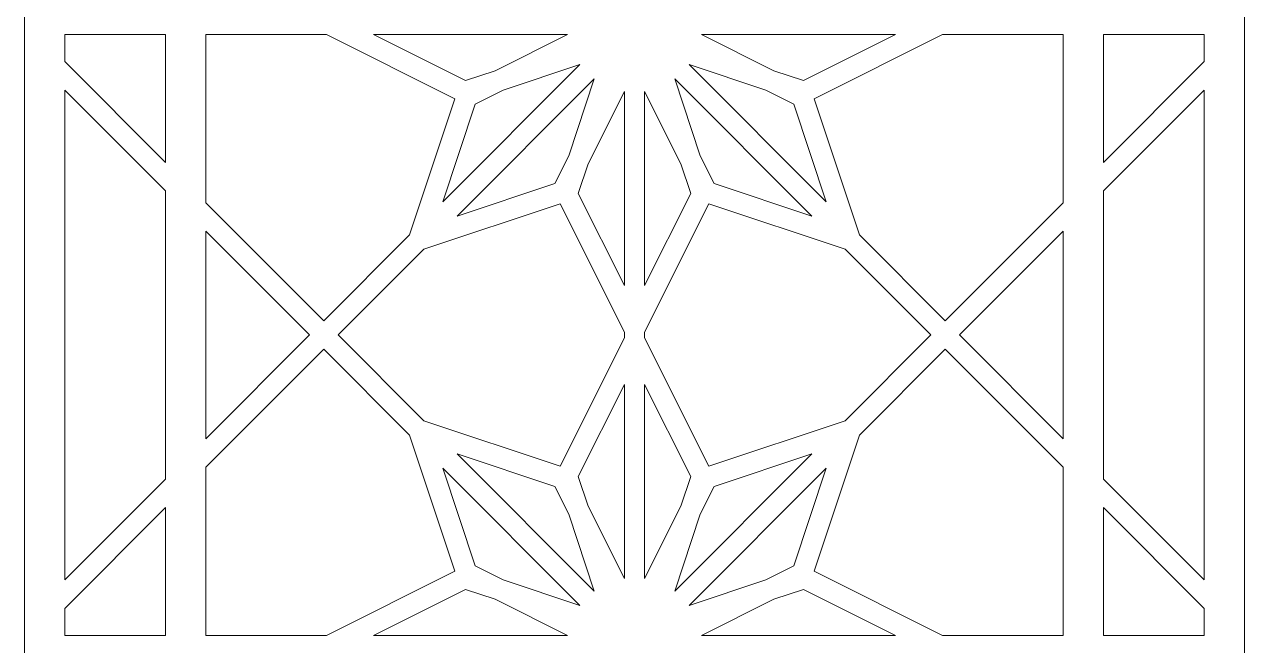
# Model space of a CAD drawing. Header units: centimetres. Extents: x -8.6 to 3.3, y -13.2 to 13.3.
# Drawn here: x -8.58 to -3.42, y -9.12 to -6.49 of the extents above; entities that cross this region are included whole.
import ezdxf

# ---------------------------------------------------------------- set-up
doc = ezdxf.new("R2010")
doc.units = ezdxf.units.CM
doc.header["$MEASUREMENT"] = 0
doc.layers.add('layer 1', color=7, linetype='Continuous')

msp = doc.modelspace()

# ---------------------------------------------------------------- linework, layer by layer
at = {"layer": 'layer 1', "color": 177, "lineweight": 9}
for points, knots in [([(-4.01946, -13.19703), (-4.01946, -13.19703), (-4.18977, -13.19703), (-4.18977, -13.19703), (-4.18977, -13.19703), (-4.18977, -13.19703), (-4.48043, -13.19703), (-4.48043, -13.19703), (-4.48043, -13.19703), (-4.48043, -13.19703), (-4.60083, -13.19703), (-4.60083, -13.19703), (-4.60083, -13.19703), (-4.60083, -13.19703), (-4.73068, -13.19703), (-4.73068, -13.19703), (-4.73068, -13.19703), (-4.73068, -13.19703), (-4.8511, -13.19703), (-4.8511, -13.19703), (-4.8511, -13.19703), (-4.8511, -13.19703), (-5.95709, -13.19703), (-5.95709, -13.19703), (-5.95709, -13.19703), (-5.95709, -13.19703), (-6.04223, -13.19703), (-6.04223, -13.19703), (-6.04223, -13.19703), (-6.04223, -13.19703), (-7.14824, -13.19703), (-7.14824, -13.19703), (-7.14824, -13.19703), (-7.14824, -13.19703), (-7.26865, -13.19703), (-7.26865, -13.19703), (-7.26865, -13.19703), (-7.26865, -13.19703), (-7.39849, -13.19703), (-7.39849, -13.19703), (-7.39849, -13.19703), (-7.39849, -13.19703), (-7.51891, -13.19703), (-7.51891, -13.19703), (-7.51891, -13.19703), (-7.51891, -13.19703), (-7.80957, -13.19703), (-7.80957, -13.19703), (-7.80957, -13.19703), (-7.80957, -13.19703), (-7.97986, -13.19703), (-7.97986, -13.19703), (-7.97986, -13.19703), (-7.97986, -13.19703), (-8.57542, -13.19703), (-8.57542, -13.19703), (-8.57542, -13.19703), (-8.57542, -13.19703), (-8.57542, -11.89027), (-8.57542, -11.89027), (-8.57542, -11.89027), (-8.57542, -11.89027), (-8.57542, -11.78057), (-8.57542, -11.78057), (-8.57542, -11.78057), (-8.57542, -11.78057), (-8.57542, -11.76985), (-8.57542, -11.76985), (-8.57542, -11.76985), (-8.57542, -11.76985), (-8.57542, -11.7511), (-8.57542, -11.7511), (-8.57542, -11.7511), (-8.57542, -11.7511), (-8.57542, -11.69543), (-8.57542, -11.69543), (-8.57542, -11.69543), (-8.57542, -11.69543), (-8.57542, -11.63069), (-8.57542, -11.63069), (-8.57542, -11.63069), (-8.57542, -11.63069), (-8.57542, -9.22246), (-8.57542, -9.22246), (-8.57542, -9.22246), (-8.57542, -9.22246), (-8.57542, -9.15771), (-8.57542, -9.15771), (-8.57542, -9.15771), (-8.57542, -9.15771), (-8.57542, -9.12823), (-8.57542, -9.12823), (-8.57542, -9.12823), (-8.57542, -9.12823), (-8.57542, -9.10204), (-8.57542, -9.10204), (-8.57542, -9.10204), (-8.57542, -9.10204), (-8.57542, -9.07256), (-8.57542, -9.07256), (-8.57542, -9.07256), (-8.57542, -9.07256), (-8.57542, -9.0078), (-8.57542, -9.0078), (-8.57542, -9.0078), (-8.57542, -9.0078), (-8.57542, -6.59958), (-8.57542, -6.59958), (-8.57542, -6.59958), (-8.57542, -6.59958), (-8.57542, -6.53482), (-8.57542, -6.53482), (-8.57542, -6.53482), (-8.57542, -6.53482), (-8.57542, -6.50535), (-8.57542, -6.50535), (-8.57542, -6.50535), (-8.57542, -6.50535), (-8.57542, -6.47915), (-8.57542, -6.47915), (-8.57542, -6.47915), (-8.57542, -6.47915), (-8.57542, -6.44968), (-8.57542, -6.44968), (-8.57542, -6.44968), (-8.57542, -6.44968), (-8.57542, -6.38494), (-8.57542, -6.38494), (-8.57542, -6.38494), (-8.57542, -6.38494), (-8.57542, -3.97671), (-8.57542, -3.97671), (-8.57542, -3.97671), (-8.57542, -3.97671), (-8.57542, -3.91195), (-8.57542, -3.91195), (-8.57542, -3.91195), (-8.57542, -3.91195), (-8.57542, -3.88248), (-8.57542, -3.88248), (-8.57542, -3.88248), (-8.57542, -3.88248), (-8.57542, -3.85629), (-8.57542, -3.85629), (-8.57542, -3.85629), (-8.57542, -3.85629), (-8.57542, -3.82681), (-8.57542, -3.82681), (-8.57542, -3.82681), (-8.57542, -3.82681), (-8.57542, -3.76205), (-8.57542, -3.76205), (-8.57542, -3.76205), (-8.57542, -3.76205), (-8.57542, -1.35383), (-8.57542, -1.35383), (-8.57542, -1.35383), (-8.57542, -1.35383), (-8.57542, -1.28907), (-8.57542, -1.28907), (-8.57542, -1.28907), (-8.57542, -1.28907), (-8.57542, -1.25959), (-8.57542, -1.25959), (-8.57542, -1.25959), (-8.57542, -1.25959), (-8.57542, -1.23342), (-8.57542, -1.23342), (-8.57542, -1.23342), (-8.57542, -1.23342), (-8.57542, -1.20393), (-8.57542, -1.20393), (-8.57542, -1.20393), (-8.57542, -1.20393), (-8.57542, -1.13919), (-8.57542, -1.13919), (-8.57542, -1.13919), (-8.57542, -1.13919), (-8.57542, 1.26904), (-8.57542, 1.26904), (-8.57542, 1.26904), (-8.57542, 1.26904), (-8.57542, 1.3338), (-8.57542, 1.3338), (-8.57542, 1.3338), (-8.57542, 1.3338), (-8.57542, 1.36327), (-8.57542, 1.36327), (-8.57542, 1.36327), (-8.57542, 1.36327), (-8.57542, 1.38947), (-8.57542, 1.38947), (-8.57542, 1.38947), (-8.57542, 1.38947), (-8.57542, 1.41894), (-8.57542, 1.41894), (-8.57542, 1.41894), (-8.57542, 1.41894), (-8.57542, 1.4837), (-8.57542, 1.4837), (-8.57542, 1.4837), (-8.57542, 1.4837), (-8.57542, 3.89192), (-8.57542, 3.89192), (-8.57542, 3.89192), (-8.57542, 3.89192), (-8.57542, 3.95668), (-8.57542, 3.95668), (-8.57542, 3.95668), (-8.57542, 3.95668), (-8.57542, 3.98616), (-8.57542, 3.98616), (-8.57542, 3.98616), (-8.57542, 3.98616), (-8.57542, 4.01233), (-8.57542, 4.01233), (-8.57542, 4.01233), (-8.57542, 4.01233), (-8.57542, 4.04183), (-8.57542, 4.04183), (-8.57542, 4.04183), (-8.57542, 4.04183), (-8.57542, 4.10656), (-8.57542, 4.10656), (-8.57542, 4.10656), (-8.57542, 4.10656), (-8.57542, 6.51479), (-8.57542, 6.51479), (-8.57542, 6.51479), (-8.57542, 6.51479), (-8.57542, 6.57955), (-8.57542, 6.57955), (-8.57542, 6.57955), (-8.57542, 6.57955), (-8.57542, 6.60902), (-8.57542, 6.60902), (-8.57542, 6.60902), (-8.57542, 6.60902), (-8.57542, 6.63522), (-8.57542, 6.63522), (-8.57542, 6.63522), (-8.57542, 6.63522), (-8.57542, 6.66469), (-8.57542, 6.66469), (-8.57542, 6.66469), (-8.57542, 6.66469), (-8.57542, 6.72945), (-8.57542, 6.72945), (-8.57542, 6.72945), (-8.57542, 6.72945), (-8.57542, 9.13768), (-8.57542, 9.13768), (-8.57542, 9.13768), (-8.57542, 9.13768), (-8.57542, 9.20243), (-8.57542, 9.20243), (-8.57542, 9.20243), (-8.57542, 9.20243), (-8.57542, 9.23191), (-8.57542, 9.23191), (-8.57542, 9.23191), (-8.57542, 9.23191), (-8.57542, 9.25808), (-8.57542, 9.25808), (-8.57542, 9.25808), (-8.57542, 9.25808), (-8.57542, 9.28758), (-8.57542, 9.28758), (-8.57542, 9.28758), (-8.57542, 9.28758), (-8.57542, 9.35231), (-8.57542, 9.35231), (-8.57542, 9.35231), (-8.57542, 9.35231), (-8.57542, 11.76054), (-8.57542, 11.76054), (-8.57542, 11.76054), (-8.57542, 11.76054), (-8.57542, 11.8253), (-8.57542, 11.8253), (-8.57542, 11.8253), (-8.57542, 11.8253), (-8.57542, 11.85229), (-8.57542, 11.85229), (-8.57542, 11.85229), (-8.57542, 11.85229), (-8.57542, 11.88097), (-8.57542, 11.88097), (-8.57542, 11.88097), (-8.57542, 11.88097), (-8.57542, 11.91044), (-8.57542, 11.91044), (-8.57542, 11.91044), (-8.57542, 11.91044), (-8.57542, 11.97271), (-8.57542, 11.97271), (-8.57542, 11.97271), (-8.57542, 11.97271), (-8.57542, 13.3269), (-8.57542, 13.3269), (-8.57542, 13.3269), (-8.57542, 13.3269), (-7.97986, 13.3269), (-7.97986, 13.3269), (-7.97986, 13.3269), (-7.97986, 13.3269), (-7.80957, 13.3269), (-7.80957, 13.3269), (-7.80957, 13.3269), (-7.80957, 13.3269), (-7.51891, 13.3269), (-7.51891, 13.3269), (-7.51891, 13.3269), (-7.51891, 13.3269), (-7.39849, 13.3269), (-7.39849, 13.3269), (-7.39849, 13.3269), (-7.39849, 13.3269), (-7.22123, 13.3269), (-7.22123, 13.3269), (-7.22123, 13.3269), (-7.22123, 13.3269), (-7.10081, 13.3269), (-7.10081, 13.3269), (-7.10081, 13.3269), (-7.10081, 13.3269), (-6.04223, 13.3269), (-6.04223, 13.3269), (-6.04223, 13.3269), (-6.04223, 13.3269), (-5.95709, 13.3269), (-5.95709, 13.3269), (-5.95709, 13.3269), (-5.95709, 13.3269), (-4.89851, 13.3269), (-4.89851, 13.3269), (-4.89851, 13.3269), (-4.89851, 13.3269), (-4.7781, 13.3269), (-4.7781, 13.3269), (-4.7781, 13.3269), (-4.7781, 13.3269), (-4.60083, 13.3269), (-4.60083, 13.3269), (-4.60083, 13.3269), (-4.60083, 13.3269), (-4.48043, 13.3269), (-4.48043, 13.3269), (-4.48043, 13.3269), (-4.48043, 13.3269), (-4.18977, 13.3269), (-4.18977, 13.3269), (-4.18977, 13.3269), (-4.18977, 13.3269), (-4.01946, 13.3269), (-4.01946, 13.3269), (-4.01946, 13.3269), (-4.01946, 13.3269), (-3.4239, 13.3269), (-3.4239, 13.3269), (-3.4239, 13.3269), (-3.4239, 13.3269), (-3.4239, 11.97271), (-3.4239, 11.97271), (-3.4239, 11.97271), (-3.4239, 11.97271), (-3.4239, 11.91044), (-3.4239, 11.91044), (-3.4239, 11.91044), (-3.4239, 11.91044), (-3.4239, 11.88097), (-3.4239, 11.88097), (-3.4239, 11.88097), (-3.4239, 11.88097), (-3.4239, 11.85229), (-3.4239, 11.85229), (-3.4239, 11.85229), (-3.4239, 11.85229), (-3.4239, 11.8253), (-3.4239, 11.8253), (-3.4239, 11.8253), (-3.4239, 11.8253), (-3.4239, 11.76054), (-3.4239, 11.76054), (-3.4239, 11.76054), (-3.4239, 11.76054), (-3.4239, 9.35231), (-3.4239, 9.35231), (-3.4239, 9.35231), (-3.4239, 9.35231), (-3.4239, 9.28758), (-3.4239, 9.28758), (-3.4239, 9.28758), (-3.4239, 9.28758), (-3.4239, 9.25808), (-3.4239, 9.25808), (-3.4239, 9.25808), (-3.4239, 9.25808), (-3.4239, 9.23189), (-3.4239, 9.23189), (-3.4239, 9.23189), (-3.4239, 9.23189), (-3.4239, 9.20243), (-3.4239, 9.20243), (-3.4239, 9.20243), (-3.4239, 9.20243), (-3.4239, 9.13768), (-3.4239, 9.13768), (-3.4239, 9.13768), (-3.4239, 9.13768), (-3.4239, 6.72945), (-3.4239, 6.72945), (-3.4239, 6.72945), (-3.4239, 6.72945), (-3.4239, 6.66469), (-3.4239, 6.66469), (-3.4239, 6.66469), (-3.4239, 6.66469), (-3.4239, 6.63522), (-3.4239, 6.63522), (-3.4239, 6.63522), (-3.4239, 6.63522), (-3.4239, 6.60902), (-3.4239, 6.60902), (-3.4239, 6.60902), (-3.4239, 6.60902), (-3.4239, 6.57955), (-3.4239, 6.57955), (-3.4239, 6.57955), (-3.4239, 6.57955), (-3.4239, 6.51479), (-3.4239, 6.51479), (-3.4239, 6.51479), (-3.4239, 6.51479), (-3.4239, 4.10656), (-3.4239, 4.10656), (-3.4239, 4.10656), (-3.4239, 4.10656), (-3.4239, 4.04183), (-3.4239, 4.04183), (-3.4239, 4.04183), (-3.4239, 4.04183), (-3.4239, 4.01233), (-3.4239, 4.01233), (-3.4239, 4.01233), (-3.4239, 4.01233), (-3.4239, 3.98616), (-3.4239, 3.98616), (-3.4239, 3.98616), (-3.4239, 3.98616), (-3.4239, 3.95668), (-3.4239, 3.95668), (-3.4239, 3.95668), (-3.4239, 3.95668), (-3.4239, 3.89192), (-3.4239, 3.89192), (-3.4239, 3.89192), (-3.4239, 3.89192), (-3.4239, 1.4837), (-3.4239, 1.4837), (-3.4239, 1.4837), (-3.4239, 1.4837), (-3.4239, 1.41894), (-3.4239, 1.41894), (-3.4239, 1.41894), (-3.4239, 1.41894), (-3.4239, 1.38947), (-3.4239, 1.38947), (-3.4239, 1.38947), (-3.4239, 1.38947), (-3.4239, 1.36327), (-3.4239, 1.36327), (-3.4239, 1.36327), (-3.4239, 1.36327), (-3.4239, 1.3338), (-3.4239, 1.3338), (-3.4239, 1.3338), (-3.4239, 1.3338), (-3.4239, 1.26904), (-3.4239, 1.26904), (-3.4239, 1.26904), (-3.4239, 1.26904), (-3.4239, -1.13917), (-3.4239, -1.13917), (-3.4239, -1.13917), (-3.4239, -1.13917), (-3.4239, -1.20393), (-3.4239, -1.20393), (-3.4239, -1.20393), (-3.4239, -1.20393), (-3.4239, -1.23342), (-3.4239, -1.23342), (-3.4239, -1.23342), (-3.4239, -1.23342), (-3.4239, -1.25959), (-3.4239, -1.25959), (-3.4239, -1.25959), (-3.4239, -1.25959), (-3.4239, -1.28907), (-3.4239, -1.28907), (-3.4239, -1.28907), (-3.4239, -1.28907), (-3.4239, -1.35383), (-3.4239, -1.35383), (-3.4239, -1.35383), (-3.4239, -1.35383), (-3.4239, -3.76205), (-3.4239, -3.76205), (-3.4239, -3.76205), (-3.4239, -3.76205), (-3.4239, -3.82681), (-3.4239, -3.82681), (-3.4239, -3.82681), (-3.4239, -3.82681), (-3.4239, -3.85629), (-3.4239, -3.85629), (-3.4239, -3.85629), (-3.4239, -3.85629), (-3.4239, -3.88248), (-3.4239, -3.88248), (-3.4239, -3.88248), (-3.4239, -3.88248), (-3.4239, -3.91195), (-3.4239, -3.91195), (-3.4239, -3.91195), (-3.4239, -3.91195), (-3.4239, -3.97671), (-3.4239, -3.97671), (-3.4239, -3.97671), (-3.4239, -3.97671), (-3.4239, -6.38492), (-3.4239, -6.38492), (-3.4239, -6.38492), (-3.4239, -6.38492), (-3.4239, -6.44968), (-3.4239, -6.44968), (-3.4239, -6.44968), (-3.4239, -6.44968), (-3.4239, -6.47917), (-3.4239, -6.47917), (-3.4239, -6.47917), (-3.4239, -6.47917), (-3.4239, -6.50535), (-3.4239, -6.50535), (-3.4239, -6.50535), (-3.4239, -6.50535), (-3.4239, -6.53482), (-3.4239, -6.53482), (-3.4239, -6.53482), (-3.4239, -6.53482), (-3.4239, -6.59958), (-3.4239, -6.59958), (-3.4239, -6.59958), (-3.4239, -6.59958), (-3.4239, -9.0078), (-3.4239, -9.0078), (-3.4239, -9.0078), (-3.4239, -9.0078), (-3.4239, -9.07256), (-3.4239, -9.07256), (-3.4239, -9.07256), (-3.4239, -9.07256), (-3.4239, -9.10204), (-3.4239, -9.10204), (-3.4239, -9.10204), (-3.4239, -9.10204), (-3.4239, -9.12823), (-3.4239, -9.12823), (-3.4239, -9.12823), (-3.4239, -9.12823), (-3.4239, -9.15771), (-3.4239, -9.15771), (-3.4239, -9.15771), (-3.4239, -9.15771), (-3.4239, -9.22246), (-3.4239, -9.22246), (-3.4239, -9.22246), (-3.4239, -9.22246), (-3.4239, -11.63067), (-3.4239, -11.63067), (-3.4239, -11.63067), (-3.4239, -11.63067), (-3.4239, -11.69543), (-3.4239, -11.69543), (-3.4239, -11.69543), (-3.4239, -11.69543), (-3.4239, -11.7511), (-3.4239, -11.7511), (-3.4239, -11.7511), (-3.4239, -11.7511), (-3.4239, -11.76985), (-3.4239, -11.76985), (-3.4239, -11.76985), (-3.4239, -11.76985), (-3.4239, -11.78057), (-3.4239, -11.78057), (-3.4239, -11.78057), (-3.4239, -11.78057), (-3.4239, -11.89025), (-3.4239, -11.89025), (-3.4239, -11.89025), (-3.4239, -11.89025), (-3.4239, -13.19703), (-3.4239, -13.19703), (-3.4239, -13.19703), (-3.4239, -13.19703), (-4.01946, -13.19703), (-4.01946, -13.19703)], [0, 0, 0, 0, 0.0065359, 0.0065359, 0.0065359, 0.0065359, 0.0130719, 0.0130719, 0.0130719, 0.0130719, 0.0196078, 0.0196078, 0.0196078, 0.0196078, 0.0261438, 0.0261438, 0.0261438, 0.0261438, 0.0326797, 0.0326797, 0.0326797, 0.0326797, 0.0392157, 0.0392157, 0.0392157, 0.0392157, 0.0457516, 0.0457516, 0.0457516, 0.0457516, 0.0522876, 0.0522876, 0.0522876, 0.0522876, 0.0588235, 0.0588235, 0.0588235, 0.0588235, 0.0653595, 0.0653595, 0.0653595, 0.0653595, 0.0718954, 0.0718954, 0.0718954, 0.0718954, 0.0784314, 0.0784314, 0.0784314, 0.0784314, 0.0849673, 0.0849673, 0.0849673, 0.0849673, 0.0915033, 0.0915033, 0.0915033, 0.0915033, 0.0980392, 0.0980392, 0.0980392, 0.0980392, 0.1045752, 0.1045752, 0.1045752, 0.1045752, 0.1111111, 0.1111111, 0.1111111, 0.1111111, 0.1176471, 0.1176471, 0.1176471, 0.1176471, 0.124183, 0.124183, 0.124183, 0.124183, 0.130719, 0.130719, 0.130719, 0.130719, 0.1372549, 0.1372549, 0.1372549, 0.1372549, 0.1437908, 0.1437908, 0.1437908, 0.1437908, 0.1503268, 0.1503268, 0.1503268, 0.1503268, 0.1568627, 0.1568627, 0.1568627, 0.1568627, 0.1633987, 0.1633987, 0.1633987, 0.1633987, 0.1699346, 0.1699346, 0.1699346, 0.1699346, 0.1764706, 0.1764706, 0.1764706, 0.1764706, 0.1830065, 0.1830065, 0.1830065, 0.1830065, 0.1895425, 0.1895425, 0.1895425, 0.1895425, 0.1960784, 0.1960784, 0.1960784, 0.1960784, 0.2026144, 0.2026144, 0.2026144, 0.2026144, 0.2091503, 0.2091503, 0.2091503, 0.2091503, 0.2156863, 0.2156863, 0.2156863, 0.2156863, 0.2222222, 0.2222222, 0.2222222, 0.2222222, 0.2287582, 0.2287582, 0.2287582, 0.2287582, 0.2352941, 0.2352941, 0.2352941, 0.2352941, 0.2418301, 0.2418301, 0.2418301, 0.2418301, 0.248366, 0.248366, 0.248366, 0.248366, 0.254902, 0.254902, 0.254902, 0.254902, 0.2614379, 0.2614379, 0.2614379, 0.2614379, 0.2679739, 0.2679739, 0.2679739, 0.2679739, 0.2745098, 0.2745098, 0.2745098, 0.2745098, 0.2810458, 0.2810458, 0.2810458, 0.2810458, 0.2875817, 0.2875817, 0.2875817, 0.2875817, 0.2941176, 0.2941176, 0.2941176, 0.2941176, 0.3006536, 0.3006536, 0.3006536, 0.3006536, 0.3071895, 0.3071895, 0.3071895, 0.3071895, 0.3137255, 0.3137255, 0.3137255, 0.3137255, 0.3202614, 0.3202614, 0.3202614, 0.3202614, 0.3267974, 0.3267974, 0.3267974, 0.3267974, 0.3333333, 0.3333333, 0.3333333, 0.3333333, 0.3398693, 0.3398693, 0.3398693, 0.3398693, 0.3464052, 0.3464052, 0.3464052, 0.3464052, 0.3529412, 0.3529412, 0.3529412, 0.3529412, 0.3594771, 0.3594771, 0.3594771, 0.3594771, 0.3660131, 0.3660131, 0.3660131, 0.3660131, 0.372549, 0.372549, 0.372549, 0.372549, 0.379085, 0.379085, 0.379085, 0.379085, 0.3856209, 0.3856209, 0.3856209, 0.3856209, 0.3921569, 0.3921569, 0.3921569, 0.3921569, 0.3986928, 0.3986928, 0.3986928, 0.3986928, 0.4052288, 0.4052288, 0.4052288, 0.4052288, 0.4117647, 0.4117647, 0.4117647, 0.4117647, 0.4183007, 0.4183007, 0.4183007, 0.4183007, 0.4248366, 0.4248366, 0.4248366, 0.4248366, 0.4313725, 0.4313725, 0.4313725, 0.4313725, 0.4379085, 0.4379085, 0.4379085, 0.4379085, 0.4444444, 0.4444444, 0.4444444, 0.4444444, 0.4509804, 0.4509804, 0.4509804, 0.4509804, 0.4575163, 0.4575163, 0.4575163, 0.4575163, 0.4640523, 0.4640523, 0.4640523, 0.4640523, 0.4705882, 0.4705882, 0.4705882, 0.4705882, 0.4771242, 0.4771242, 0.4771242, 0.4771242, 0.4836601, 0.4836601, 0.4836601, 0.4836601, 0.4901961, 0.4901961, 0.4901961, 0.4901961, 0.496732, 0.496732, 0.496732, 0.496732, 0.503268, 0.503268, 0.503268, 0.503268, 0.5098039, 0.5098039, 0.5098039, 0.5098039, 0.5163399, 0.5163399, 0.5163399, 0.5163399, 0.5228758, 0.5228758, 0.5228758, 0.5228758, 0.5294118, 0.5294118, 0.5294118, 0.5294118, 0.5359477, 0.5359477, 0.5359477, 0.5359477, 0.5424837, 0.5424837, 0.5424837, 0.5424837, 0.5490196, 0.5490196, 0.5490196, 0.5490196, 0.5555556, 0.5555556, 0.5555556, 0.5555556, 0.5620915, 0.5620915, 0.5620915, 0.5620915, 0.5686275, 0.5686275, 0.5686275, 0.5686275, 0.5751634, 0.5751634, 0.5751634, 0.5751634, 0.5816993, 0.5816993, 0.5816993, 0.5816993, 0.5882353, 0.5882353, 0.5882353, 0.5882353, 0.5947712, 0.5947712, 0.5947712, 0.5947712, 0.6013072, 0.6013072, 0.6013072, 0.6013072, 0.6078431, 0.6078431, 0.6078431, 0.6078431, 0.6143791, 0.6143791, 0.6143791, 0.6143791, 0.620915, 0.620915, 0.620915, 0.620915, 0.627451, 0.627451, 0.627451, 0.627451, 0.6339869, 0.6339869, 0.6339869, 0.6339869, 0.6405229, 0.6405229, 0.6405229, 0.6405229, 0.6470588, 0.6470588, 0.6470588, 0.6470588, 0.6535948, 0.6535948, 0.6535948, 0.6535948, 0.6601307, 0.6601307, 0.6601307, 0.6601307, 0.6666667, 0.6666667, 0.6666667, 0.6666667, 0.6732026, 0.6732026, 0.6732026, 0.6732026, 0.6797386, 0.6797386, 0.6797386, 0.6797386, 0.6862745, 0.6862745, 0.6862745, 0.6862745, 0.6928105, 0.6928105, 0.6928105, 0.6928105, 0.6993464, 0.6993464, 0.6993464, 0.6993464, 0.7058824, 0.7058824, 0.7058824, 0.7058824, 0.7124183, 0.7124183, 0.7124183, 0.7124183, 0.7189542, 0.7189542, 0.7189542, 0.7189542, 0.7254902, 0.7254902, 0.7254902, 0.7254902, 0.7320261, 0.7320261, 0.7320261, 0.7320261, 0.7385621, 0.7385621, 0.7385621, 0.7385621, 0.745098, 0.745098, 0.745098, 0.745098, 0.751634, 0.751634, 0.751634, 0.751634, 0.7581699, 0.7581699, 0.7581699, 0.7581699, 0.7647059, 0.7647059, 0.7647059, 0.7647059, 0.7712418, 0.7712418, 0.7712418, 0.7712418, 0.7777778, 0.7777778, 0.7777778, 0.7777778, 0.7843137, 0.7843137, 0.7843137, 0.7843137, 0.7908497, 0.7908497, 0.7908497, 0.7908497, 0.7973856, 0.7973856, 0.7973856, 0.7973856, 0.8039216, 0.8039216, 0.8039216, 0.8039216, 0.8104575, 0.8104575, 0.8104575, 0.8104575, 0.8169935, 0.8169935, 0.8169935, 0.8169935, 0.8235294, 0.8235294, 0.8235294, 0.8235294, 0.8300654, 0.8300654, 0.8300654, 0.8300654, 0.8366013, 0.8366013, 0.8366013, 0.8366013, 0.8431373, 0.8431373, 0.8431373, 0.8431373, 0.8496732, 0.8496732, 0.8496732, 0.8496732, 0.8562092, 0.8562092, 0.8562092, 0.8562092, 0.8627451, 0.8627451, 0.8627451, 0.8627451, 0.869281, 0.869281, 0.869281, 0.869281, 0.875817, 0.875817, 0.875817, 0.875817, 0.8823529, 0.8823529, 0.8823529, 0.8823529, 0.8888889, 0.8888889, 0.8888889, 0.8888889, 0.8954248, 0.8954248, 0.8954248, 0.8954248, 0.9019608, 0.9019608, 0.9019608, 0.9019608, 0.9084967, 0.9084967, 0.9084967, 0.9084967, 0.9150327, 0.9150327, 0.9150327, 0.9150327, 0.9215686, 0.9215686, 0.9215686, 0.9215686, 0.9281046, 0.9281046, 0.9281046, 0.9281046, 0.9346405, 0.9346405, 0.9346405, 0.9346405, 0.9411765, 0.9411765, 0.9411765, 0.9411765, 0.9477124, 0.9477124, 0.9477124, 0.9477124, 0.9542484, 0.9542484, 0.9542484, 0.9542484, 0.9607843, 0.9607843, 0.9607843, 0.9607843, 0.9673203, 0.9673203, 0.9673203, 0.9673203, 0.9738562, 0.9738562, 0.9738562, 0.9738562, 0.9803922, 0.9803922, 0.9803922, 0.9803922, 0.9869281, 0.9869281, 0.9869281, 0.9869281, 1, 1, 1, 1]), ([(-7.97986, -6.53482), (-7.97986, -6.53482), (-8.40513, -6.53482), (-8.40513, -6.53482), (-8.40513, -6.53482), (-8.40513, -6.53482), (-8.40513, -6.64946), (-8.40513, -6.64946), (-8.40513, -6.64946), (-8.40513, -6.64946), (-7.97986, -7.07473), (-7.97986, -7.07473), (-7.97986, -7.07473), (-7.97986, -7.07473), (-7.97986, -6.53482), (-7.97986, -6.53482)], [0, 0, 0, 0, 0.2, 0.2, 0.2, 0.2, 0.4, 0.4, 0.4, 0.4, 0.6, 0.6, 0.6, 0.6, 1, 1, 1, 1]), ([(-7.3111, -7.74349), (-7.3111, -7.74349), (-6.94896, -7.38135), (-6.94896, -7.38135), (-6.94896, -7.38135), (-6.94896, -7.38135), (-6.75769, -6.80624), (-6.75769, -6.80624), (-6.75769, -6.80624), (-6.75769, -6.80624), (-7.29961, -6.53482), (-7.29961, -6.53482), (-7.29961, -6.53482), (-7.29961, -6.53482), (-7.80957, -6.53482), (-7.80957, -6.53482), (-7.80957, -6.53482), (-7.80957, -6.53482), (-7.80957, -7.24502), (-7.80957, -7.24502), (-7.80957, -7.24502), (-7.80957, -7.24502), (-7.3111, -7.74349), (-7.3111, -7.74349)], [0, 0, 0, 0, 0.1428571, 0.1428571, 0.1428571, 0.1428571, 0.2857143, 0.2857143, 0.2857143, 0.2857143, 0.4285714, 0.4285714, 0.4285714, 0.4285714, 0.5714286, 0.5714286, 0.5714286, 0.5714286, 0.7142857, 0.7142857, 0.7142857, 0.7142857, 1, 1, 1, 1]), ([(-6.28251, -6.53482), (-6.28251, -6.53482), (-7.10175, -6.53482), (-7.10175, -6.53482), (-7.10175, -6.53482), (-7.10175, -6.53482), (-6.71304, -6.72951), (-6.71304, -6.72951), (-6.71304, -6.72951), (-6.71304, -6.72951), (-6.58856, -6.68811), (-6.58856, -6.68811), (-6.58856, -6.68811), (-6.58856, -6.68811), (-6.28251, -6.53482), (-6.28251, -6.53482)], [0, 0, 0, 0, 0.2, 0.2, 0.2, 0.2, 0.4, 0.4, 0.4, 0.4, 0.6, 0.6, 0.6, 0.6, 1, 1, 1, 1]), ([(-4.89757, -6.53482), (-4.89757, -6.53482), (-5.71681, -6.53482), (-5.71681, -6.53482), (-5.71681, -6.53482), (-5.71681, -6.53482), (-5.41074, -6.68811), (-5.41074, -6.68811), (-5.41074, -6.68811), (-5.41074, -6.68811), (-5.28628, -6.72951), (-5.28628, -6.72951), (-5.28628, -6.72951), (-5.28628, -6.72951), (-4.89757, -6.53482), (-4.89757, -6.53482)], [0, 0, 0, 0, 0.2, 0.2, 0.2, 0.2, 0.4, 0.4, 0.4, 0.4, 0.6, 0.6, 0.6, 0.6, 1, 1, 1, 1]), ([(-4.18977, -6.53482), (-4.18977, -6.53482), (-4.69972, -6.53482), (-4.69972, -6.53482), (-4.69972, -6.53482), (-4.69972, -6.53482), (-5.24163, -6.80622), (-5.24163, -6.80622), (-5.24163, -6.80622), (-5.24163, -6.80622), (-5.05036, -7.38135), (-5.05036, -7.38135), (-5.05036, -7.38135), (-5.05036, -7.38135), (-4.68822, -7.74349), (-4.68822, -7.74349), (-4.68822, -7.74349), (-4.68822, -7.74349), (-4.18977, -7.24504), (-4.18977, -7.24504), (-4.18977, -7.24504), (-4.18977, -7.24504), (-4.18977, -6.53482), (-4.18977, -6.53482)], [0, 0, 0, 0, 0.1428571, 0.1428571, 0.1428571, 0.1428571, 0.2857143, 0.2857143, 0.2857143, 0.2857143, 0.4285714, 0.4285714, 0.4285714, 0.4285714, 0.5714286, 0.5714286, 0.5714286, 0.5714286, 0.7142857, 0.7142857, 0.7142857, 0.7142857, 1, 1, 1, 1]), ([(-4.01946, -6.53482), (-4.01946, -6.53482), (-4.01946, -7.07473), (-4.01946, -7.07473), (-4.01946, -7.07473), (-4.01946, -7.07473), (-3.59419, -6.64946), (-3.59419, -6.64946), (-3.59419, -6.64946), (-3.59419, -6.64946), (-3.59419, -6.53482), (-3.59419, -6.53482), (-3.59419, -6.53482), (-3.59419, -6.53482), (-4.01946, -6.53482), (-4.01946, -6.53482)], [0, 0, 0, 0, 0.2, 0.2, 0.2, 0.2, 0.4, 0.4, 0.4, 0.4, 0.6, 0.6, 0.6, 0.6, 1, 1, 1, 1]), ([(-6.80906, -7.24144), (-6.80906, -7.24144), (-6.22977, -6.66215), (-6.22977, -6.66215), (-6.22977, -6.66215), (-6.22977, -6.66215), (-6.55458, -6.77017), (-6.55458, -6.77017), (-6.55458, -6.77017), (-6.55458, -6.77017), (-6.67186, -6.82891), (-6.67186, -6.82891), (-6.67186, -6.82891), (-6.67186, -6.82891), (-6.80906, -7.24144), (-6.80906, -7.24144)], [0, 0, 0, 0, 0.2, 0.2, 0.2, 0.2, 0.4, 0.4, 0.4, 0.4, 0.6, 0.6, 0.6, 0.6, 1, 1, 1, 1]), ([(-5.76956, -6.66215), (-5.76956, -6.66215), (-5.19026, -7.24144), (-5.19026, -7.24144), (-5.19026, -7.24144), (-5.19026, -7.24144), (-5.32746, -6.82891), (-5.32746, -6.82891), (-5.32746, -6.82891), (-5.32746, -6.82891), (-5.44474, -6.77017), (-5.44474, -6.77017), (-5.44474, -6.77017), (-5.44474, -6.77017), (-5.76956, -6.66215), (-5.76956, -6.66215)], [0, 0, 0, 0, 0.2, 0.2, 0.2, 0.2, 0.4, 0.4, 0.4, 0.4, 0.6, 0.6, 0.6, 0.6, 1, 1, 1, 1]), ([(-6.16958, -6.72238), (-6.16958, -6.72238), (-6.74883, -7.30163), (-6.74883, -7.30163), (-6.74883, -7.30163), (-6.74883, -7.30163), (-6.33634, -7.16445), (-6.33634, -7.16445), (-6.33634, -7.16445), (-6.33634, -7.16445), (-6.27759, -7.04715), (-6.27759, -7.04715), (-6.27759, -7.04715), (-6.27759, -7.04715), (-6.16958, -6.72238), (-6.16958, -6.72238)], [0, 0, 0, 0, 0.2, 0.2, 0.2, 0.2, 0.4, 0.4, 0.4, 0.4, 0.6, 0.6, 0.6, 0.6, 1, 1, 1, 1]), ([(-5.25048, -7.30165), (-5.25048, -7.30165), (-5.82976, -6.72237), (-5.82976, -6.72237), (-5.82976, -6.72237), (-5.82976, -6.72237), (-5.72174, -7.04717), (-5.72174, -7.04717), (-5.72174, -7.04717), (-5.72174, -7.04717), (-5.66299, -7.16444), (-5.66299, -7.16444), (-5.66299, -7.16444), (-5.66299, -7.16444), (-5.25048, -7.30165), (-5.25048, -7.30165)], [0, 0, 0, 0, 0.2, 0.2, 0.2, 0.2, 0.4, 0.4, 0.4, 0.4, 0.6, 0.6, 0.6, 0.6, 1, 1, 1, 1]), ([(-8.40513, -8.83751), (-8.40513, -8.83751), (-7.97986, -8.41224), (-7.97986, -8.41224), (-7.97986, -8.41224), (-7.97986, -8.41224), (-7.97986, -7.19514), (-7.97986, -7.19514), (-7.97986, -7.19514), (-7.97986, -7.19514), (-8.40513, -6.76987), (-8.40513, -6.76987), (-8.40513, -6.76987), (-8.40513, -6.76987), (-8.40513, -6.76988), (-8.40513, -6.76988), (-8.40513, -6.76988), (-8.40513, -6.76988), (-8.40513, -8.83751), (-8.40513, -8.83751)], [0, 0, 0, 0, 0.1666667, 0.1666667, 0.1666667, 0.1666667, 0.3333333, 0.3333333, 0.3333333, 0.3333333, 0.5, 0.5, 0.5, 0.5, 0.6666667, 0.6666667, 0.6666667, 0.6666667, 1, 1, 1, 1]), ([(-6.04223, -7.59434), (-6.04223, -7.59434), (-6.04223, -7.48055), (-6.04223, -7.48055), (-6.04223, -7.48055), (-6.04223, -7.48055), (-6.04223, -6.7751), (-6.04223, -6.7751), (-6.04223, -6.7751), (-6.04223, -6.7751), (-6.19552, -7.08115), (-6.19552, -7.08115), (-6.19552, -7.08115), (-6.19552, -7.08115), (-6.23692, -7.20563), (-6.23692, -7.20563), (-6.23692, -7.20563), (-6.23692, -7.20563), (-6.04223, -7.59434), (-6.04223, -7.59434)], [0, 0, 0, 0, 0.1666667, 0.1666667, 0.1666667, 0.1666667, 0.3333333, 0.3333333, 0.3333333, 0.3333333, 0.5, 0.5, 0.5, 0.5, 0.6666667, 0.6666667, 0.6666667, 0.6666667, 1, 1, 1, 1]), ([(-5.95709, -6.7751), (-5.95709, -6.7751), (-5.95709, -7.48055), (-5.95709, -7.48055), (-5.95709, -7.48055), (-5.95709, -7.48055), (-5.95709, -7.59434), (-5.95709, -7.59434), (-5.95709, -7.59434), (-5.95709, -7.59434), (-5.76241, -7.20563), (-5.76241, -7.20563), (-5.76241, -7.20563), (-5.76241, -7.20563), (-5.8038, -7.08115), (-5.8038, -7.08115), (-5.8038, -7.08115), (-5.8038, -7.08115), (-5.95709, -6.7751), (-5.95709, -6.7751)], [0, 0, 0, 0, 0.1666667, 0.1666667, 0.1666667, 0.1666667, 0.3333333, 0.3333333, 0.3333333, 0.3333333, 0.5, 0.5, 0.5, 0.5, 0.6666667, 0.6666667, 0.6666667, 0.6666667, 1, 1, 1, 1]), ([(-4.01946, -7.19514), (-4.01946, -7.19514), (-4.01946, -8.41224), (-4.01946, -8.41224), (-4.01946, -8.41224), (-4.01946, -8.41224), (-3.59419, -8.83751), (-3.59419, -8.83751), (-3.59419, -8.83751), (-3.59419, -8.83751), (-3.59419, -8.8375), (-3.59419, -8.8375), (-3.59419, -8.8375), (-3.59419, -8.8375), (-3.59419, -6.76988), (-3.59419, -6.76988), (-3.59419, -6.76988), (-3.59419, -6.76988), (-3.59419, -6.76987), (-3.59419, -6.76987), (-3.59419, -6.76987), (-3.59419, -6.76987), (-4.01946, -7.19514), (-4.01946, -7.19514)], [0, 0, 0, 0, 0.1428571, 0.1428571, 0.1428571, 0.1428571, 0.2857143, 0.2857143, 0.2857143, 0.2857143, 0.4285714, 0.4285714, 0.4285714, 0.4285714, 0.5714286, 0.5714286, 0.5714286, 0.5714286, 0.7142857, 0.7142857, 0.7142857, 0.7142857, 1, 1, 1, 1]), ([(-6.04223, -7.81517), (-6.04223, -7.81517), (-6.04223, -7.79219), (-6.04223, -7.79219), (-6.04223, -7.79219), (-6.04223, -7.79219), (-6.31365, -7.25028), (-6.31365, -7.25028), (-6.31365, -7.25028), (-6.31365, -7.25028), (-6.88874, -7.44155), (-6.88874, -7.44155), (-6.88874, -7.44155), (-6.88874, -7.44155), (-7.25088, -7.80369), (-7.25088, -7.80369), (-7.25088, -7.80369), (-7.25088, -7.80369), (-6.88876, -8.16582), (-6.88876, -8.16582), (-6.88876, -8.16582), (-6.88876, -8.16582), (-6.31365, -8.35708), (-6.31365, -8.35708), (-6.31365, -8.35708), (-6.31365, -8.35708), (-6.04223, -7.81517), (-6.04223, -7.81517)], [0, 0, 0, 0, 0.125, 0.125, 0.125, 0.125, 0.25, 0.25, 0.25, 0.25, 0.375, 0.375, 0.375, 0.375, 0.5, 0.5, 0.5, 0.5, 0.625, 0.625, 0.625, 0.625, 0.75, 0.75, 0.75, 0.75, 1, 1, 1, 1]), ([(-4.74842, -7.80369), (-4.74842, -7.80369), (-5.11057, -7.44155), (-5.11057, -7.44155), (-5.11057, -7.44155), (-5.11057, -7.44155), (-5.68567, -7.25028), (-5.68567, -7.25028), (-5.68567, -7.25028), (-5.68567, -7.25028), (-5.95709, -7.79219), (-5.95709, -7.79219), (-5.95709, -7.79219), (-5.95709, -7.79219), (-5.95709, -7.81517), (-5.95709, -7.81517), (-5.95709, -7.81517), (-5.95709, -7.81517), (-5.68567, -8.35708), (-5.68567, -8.35708), (-5.68567, -8.35708), (-5.68567, -8.35708), (-5.11054, -8.1658), (-5.11054, -8.1658), (-5.11054, -8.1658), (-5.11054, -8.1658), (-4.74842, -7.80369), (-4.74842, -7.80369)], [0, 0, 0, 0, 0.125, 0.125, 0.125, 0.125, 0.25, 0.25, 0.25, 0.25, 0.375, 0.375, 0.375, 0.375, 0.5, 0.5, 0.5, 0.5, 0.625, 0.625, 0.625, 0.625, 0.75, 0.75, 0.75, 0.75, 1, 1, 1, 1]), ([(-7.80957, -8.24195), (-7.80957, -8.24195), (-7.37131, -7.80369), (-7.37131, -7.80369), (-7.37131, -7.80369), (-7.37131, -7.80369), (-7.80957, -7.36543), (-7.80957, -7.36543), (-7.80957, -7.36543), (-7.80957, -7.36543), (-7.80957, -8.24195), (-7.80957, -8.24195)], [0, 0, 0, 0, 0.25, 0.25, 0.25, 0.25, 0.5, 0.5, 0.5, 0.5, 1, 1, 1, 1]), ([(-4.18977, -7.36544), (-4.18977, -7.36544), (-4.62802, -7.80369), (-4.62802, -7.80369), (-4.62802, -7.80369), (-4.62802, -7.80369), (-4.18977, -8.24194), (-4.18977, -8.24194), (-4.18977, -8.24194), (-4.18977, -8.24194), (-4.18977, -7.36544), (-4.18977, -7.36544)], [0, 0, 0, 0, 0.25, 0.25, 0.25, 0.25, 0.5, 0.5, 0.5, 0.5, 1, 1, 1, 1]), ([(-7.3111, -7.86389), (-7.3111, -7.86389), (-7.80957, -8.36236), (-7.80957, -8.36236), (-7.80957, -8.36236), (-7.80957, -8.36236), (-7.80957, -9.07256), (-7.80957, -9.07256), (-7.80957, -9.07256), (-7.80957, -9.07256), (-7.29963, -9.07256), (-7.29963, -9.07256), (-7.29963, -9.07256), (-7.29963, -9.07256), (-6.75769, -8.80113), (-6.75769, -8.80113), (-6.75769, -8.80113), (-6.75769, -8.80113), (-6.94896, -8.22604), (-6.94896, -8.22604), (-6.94896, -8.22604), (-6.94896, -8.22604), (-7.3111, -7.86389), (-7.3111, -7.86389)], [0, 0, 0, 0, 0.1428571, 0.1428571, 0.1428571, 0.1428571, 0.2857143, 0.2857143, 0.2857143, 0.2857143, 0.4285714, 0.4285714, 0.4285714, 0.4285714, 0.5714286, 0.5714286, 0.5714286, 0.5714286, 0.7142857, 0.7142857, 0.7142857, 0.7142857, 1, 1, 1, 1]), ([(-4.18977, -8.36235), (-4.18977, -8.36235), (-4.68822, -7.86389), (-4.68822, -7.86389), (-4.68822, -7.86389), (-4.68822, -7.86389), (-5.05036, -8.22604), (-5.05036, -8.22604), (-5.05036, -8.22604), (-5.05036, -8.22604), (-5.24163, -8.80113), (-5.24163, -8.80113), (-5.24163, -8.80113), (-5.24163, -8.80113), (-4.69969, -9.07256), (-4.69969, -9.07256), (-4.69969, -9.07256), (-4.69969, -9.07256), (-4.18977, -9.07256), (-4.18977, -9.07256), (-4.18977, -9.07256), (-4.18977, -9.07256), (-4.18977, -8.36235), (-4.18977, -8.36235)], [0, 0, 0, 0, 0.1428571, 0.1428571, 0.1428571, 0.1428571, 0.2857143, 0.2857143, 0.2857143, 0.2857143, 0.4285714, 0.4285714, 0.4285714, 0.4285714, 0.5714286, 0.5714286, 0.5714286, 0.5714286, 0.7142857, 0.7142857, 0.7142857, 0.7142857, 1, 1, 1, 1]), ([(-6.04223, -8.83226), (-6.04223, -8.83226), (-6.04223, -8.12683), (-6.04223, -8.12683), (-6.04223, -8.12683), (-6.04223, -8.12683), (-6.04223, -8.01302), (-6.04223, -8.01302), (-6.04223, -8.01302), (-6.04223, -8.01302), (-6.23692, -8.40174), (-6.23692, -8.40174), (-6.23692, -8.40174), (-6.23692, -8.40174), (-6.19552, -8.5262), (-6.19552, -8.5262), (-6.19552, -8.5262), (-6.19552, -8.5262), (-6.04223, -8.83226), (-6.04223, -8.83226)], [0, 0, 0, 0, 0.1666667, 0.1666667, 0.1666667, 0.1666667, 0.3333333, 0.3333333, 0.3333333, 0.3333333, 0.5, 0.5, 0.5, 0.5, 0.6666667, 0.6666667, 0.6666667, 0.6666667, 1, 1, 1, 1]), ([(-5.95709, -8.01302), (-5.95709, -8.01302), (-5.95709, -8.12683), (-5.95709, -8.12683), (-5.95709, -8.12683), (-5.95709, -8.12683), (-5.95709, -8.83226), (-5.95709, -8.83226), (-5.95709, -8.83226), (-5.95709, -8.83226), (-5.8038, -8.52621), (-5.8038, -8.52621), (-5.8038, -8.52621), (-5.8038, -8.52621), (-5.76241, -8.40174), (-5.76241, -8.40174), (-5.76241, -8.40174), (-5.76241, -8.40174), (-5.95709, -8.01302), (-5.95709, -8.01302)], [0, 0, 0, 0, 0.1666667, 0.1666667, 0.1666667, 0.1666667, 0.3333333, 0.3333333, 0.3333333, 0.3333333, 0.5, 0.5, 0.5, 0.5, 0.6666667, 0.6666667, 0.6666667, 0.6666667, 1, 1, 1, 1]), ([(-6.74886, -8.30572), (-6.74886, -8.30572), (-6.16956, -8.88501), (-6.16956, -8.88501), (-6.16956, -8.88501), (-6.16956, -8.88501), (-6.27759, -8.5602), (-6.27759, -8.5602), (-6.27759, -8.5602), (-6.27759, -8.5602), (-6.33634, -8.44291), (-6.33634, -8.44291), (-6.33634, -8.44291), (-6.33634, -8.44291), (-6.74886, -8.30572), (-6.74886, -8.30572)], [0, 0, 0, 0, 0.2, 0.2, 0.2, 0.2, 0.4, 0.4, 0.4, 0.4, 0.6, 0.6, 0.6, 0.6, 1, 1, 1, 1]), ([(-5.82978, -8.88504), (-5.82978, -8.88504), (-5.25045, -8.30572), (-5.25045, -8.30572), (-5.25045, -8.30572), (-5.25045, -8.30572), (-5.66299, -8.44291), (-5.66299, -8.44291), (-5.66299, -8.44291), (-5.66299, -8.44291), (-5.72174, -8.5602), (-5.72174, -8.5602), (-5.72174, -8.5602), (-5.72174, -8.5602), (-5.82978, -8.88504), (-5.82978, -8.88504)], [0, 0, 0, 0, 0.2, 0.2, 0.2, 0.2, 0.4, 0.4, 0.4, 0.4, 0.6, 0.6, 0.6, 0.6, 1, 1, 1, 1]), ([(-6.22978, -8.94522), (-6.22978, -8.94522), (-6.80905, -8.36595), (-6.80905, -8.36595), (-6.80905, -8.36595), (-6.80905, -8.36595), (-6.67186, -8.77844), (-6.67186, -8.77844), (-6.67186, -8.77844), (-6.67186, -8.77844), (-6.55458, -8.83719), (-6.55458, -8.83719), (-6.55458, -8.83719), (-6.55458, -8.83719), (-6.22978, -8.94522), (-6.22978, -8.94522)], [0, 0, 0, 0, 0.2, 0.2, 0.2, 0.2, 0.4, 0.4, 0.4, 0.4, 0.6, 0.6, 0.6, 0.6, 1, 1, 1, 1]), ([(-5.19026, -8.36594), (-5.19026, -8.36594), (-5.76954, -8.94522), (-5.76954, -8.94522), (-5.76954, -8.94522), (-5.76954, -8.94522), (-5.44474, -8.83719), (-5.44474, -8.83719), (-5.44474, -8.83719), (-5.44474, -8.83719), (-5.32746, -8.77846), (-5.32746, -8.77846), (-5.32746, -8.77846), (-5.32746, -8.77846), (-5.19026, -8.36594), (-5.19026, -8.36594)], [0, 0, 0, 0, 0.2, 0.2, 0.2, 0.2, 0.4, 0.4, 0.4, 0.4, 0.6, 0.6, 0.6, 0.6, 1, 1, 1, 1]), ([(-7.97986, -8.53265), (-7.97986, -8.53265), (-8.40513, -8.95792), (-8.40513, -8.95792), (-8.40513, -8.95792), (-8.40513, -8.95792), (-8.40513, -9.07256), (-8.40513, -9.07256), (-8.40513, -9.07256), (-8.40513, -9.07256), (-7.97986, -9.07256), (-7.97986, -9.07256), (-7.97986, -9.07256), (-7.97986, -9.07256), (-7.97986, -8.53265), (-7.97986, -8.53265)], [0, 0, 0, 0, 0.2, 0.2, 0.2, 0.2, 0.4, 0.4, 0.4, 0.4, 0.6, 0.6, 0.6, 0.6, 1, 1, 1, 1]), ([(-4.01946, -8.53265), (-4.01946, -8.53265), (-4.01946, -9.07256), (-4.01946, -9.07256), (-4.01946, -9.07256), (-4.01946, -9.07256), (-3.59419, -9.07256), (-3.59419, -9.07256), (-3.59419, -9.07256), (-3.59419, -9.07256), (-3.59419, -8.95792), (-3.59419, -8.95792), (-3.59419, -8.95792), (-3.59419, -8.95792), (-4.01946, -8.53265), (-4.01946, -8.53265)], [0, 0, 0, 0, 0.2, 0.2, 0.2, 0.2, 0.4, 0.4, 0.4, 0.4, 0.6, 0.6, 0.6, 0.6, 1, 1, 1, 1]), ([(-7.10178, -9.07256), (-7.10178, -9.07256), (-6.28248, -9.07256), (-6.28248, -9.07256), (-6.28248, -9.07256), (-6.28248, -9.07256), (-6.58856, -8.91926), (-6.58856, -8.91926), (-6.58856, -8.91926), (-6.58856, -8.91926), (-6.71304, -8.87786), (-6.71304, -8.87786), (-6.71304, -8.87786), (-6.71304, -8.87786), (-7.10178, -9.07256), (-7.10178, -9.07256)], [0, 0, 0, 0, 0.2, 0.2, 0.2, 0.2, 0.4, 0.4, 0.4, 0.4, 0.6, 0.6, 0.6, 0.6, 1, 1, 1, 1]), ([(-5.71684, -9.07256), (-5.71684, -9.07256), (-4.89754, -9.07256), (-4.89754, -9.07256), (-4.89754, -9.07256), (-4.89754, -9.07256), (-5.28628, -8.87786), (-5.28628, -8.87786), (-5.28628, -8.87786), (-5.28628, -8.87786), (-5.41074, -8.91926), (-5.41074, -8.91926), (-5.41074, -8.91926), (-5.41074, -8.91926), (-5.71684, -9.07256), (-5.71684, -9.07256)], [0, 0, 0, 0, 0.2, 0.2, 0.2, 0.2, 0.4, 0.4, 0.4, 0.4, 0.6, 0.6, 0.6, 0.6, 1, 1, 1, 1])]:
    msp.add_open_spline(points, degree=3, knots=knots, dxfattribs=at)

doc.saveas('drawing.dxf')
